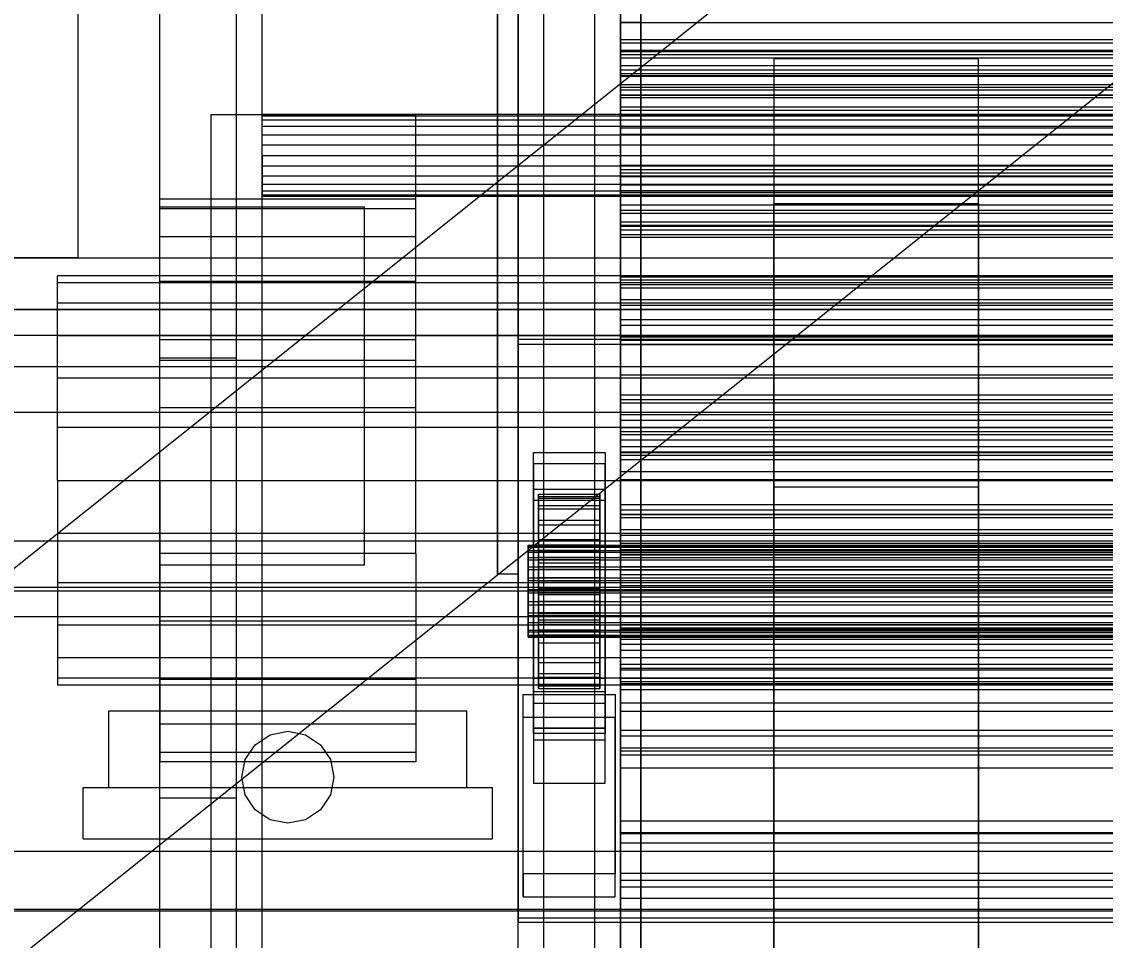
# Model space of a CAD drawing. Header units: millimetres. Extents: x -1970 to 59977, y -65068 to 6837.
# Drawn here: x -1367 to -1155.2, y -35073.4 to -34893.8 of the extents above; entities that cross this region are included whole.
import ezdxf

# ---------------------------------------------------------------- set-up
doc = ezdxf.new("R2010")
doc.units = ezdxf.units.MM
for name, color, linetype, lineweight in [('COTAS_O', 1, 'Continuous', 0), ('COTAS_P', 1, 'Continuous', 0), ('frontal_briquetadora', 7, 'Continuous', 0), ('frontal_C03', 7, 'Continuous', 0), ('frontal_secador', 7, 'Continuous', 0), ('frontal_tolva', 7, 'Continuous', 0)]:
    doc.layers.add(name, color=color, linetype=linetype, lineweight=lineweight)
doc.dimstyles.new('R19_100', dxfattribs={"dimtxt": 250, "dimasz": 150, "dimexe": 150, "dimexo": 80, "dimgap": 100, "dimtad": 1, "dimtih": 1, "dimtoh": 1, "dimdsep": 46, "dimcen": 0.09, "dimadec": 0, "dimazin": 0, "dimtfac": 1, "dimtdec": 4, "dimtofl": 0, "dimtmove": 0, "dimatfit": 3, "dimfxl": 1, "dimtolj": 1, "dimtzin": 0, "dimarcsym": 0})

# ---------------------------------------------------------------- blocks, each defined once
blk = doc.blocks.new('*D37')
at = {"layer": 'COTAS_P', "color": 0, "lineweight": -2, "transparency": 16777216}
for p, q in [((-1750, -35420), (-1750, -34450)), ((2600, -35420), (2600, -34450)), ((-1600, -34600), (2450, -34600))]:
    blk.add_line(p, q, dxfattribs=at)
at = {"layer": 'COTAS_P', "color": 0, "transparency": 16777216}
for points in [[(-1600, -34575), (-1600, -34625), (-1750, -34600)], [(2450, -34575), (2450, -34625), (2600, -34600)]]:
    blk.add_solid(points, dxfattribs=at)
at = {"layer": 'Defpoints', "color": 0, "transparency": 16777216}
for p in [(2600, -34600), (-1750, -35500), (2600, -35500)]:
    blk.add_point(p, dxfattribs=at)
blk = doc.blocks.new('*D44')
at = {"layer": 'COTAS_O', "color": 0, "lineweight": -2, "transparency": 16777216}
for p, q in [((-1400, -33700), (-630, -33700)), ((-780, -35850), (-780, -33850)), ((-1400, -36000), (-630, -36000))]:
    blk.add_line(p, q, dxfattribs=at)
at = {"layer": 'COTAS_O', "color": 0, "transparency": 16777216}
for points in [[(-805, -33850), (-755, -33850), (-780, -33700)], [(-805, -35850), (-755, -35850), (-780, -36000)]]:
    blk.add_solid(points, dxfattribs=at)
at = {"layer": 'Defpoints', "color": 0, "transparency": 16777216}
for p in [(-1480, -33700), (-780, -33700), (-1480, -36000)]:
    blk.add_point(p, dxfattribs=at)
blk = doc.blocks.new('*D46')
at = {"layer": 'COTAS_O', "color": 0, "lineweight": -2, "transparency": 16777216}
for p, q in [((-1320, -33000), (-550, -33000)), ((-700, -35850), (-700, -33150)), ((-1320, -36000), (-550, -36000))]:
    blk.add_line(p, q, dxfattribs=at)
at = {"layer": 'COTAS_O', "color": 0, "transparency": 16777216}
for points in [[(-725, -33150), (-675, -33150), (-700, -33000)], [(-725, -35850), (-675, -35850), (-700, -36000)]]:
    blk.add_solid(points, dxfattribs=at)
at = {"layer": 'Defpoints', "color": 0, "transparency": 16777216}
for p in [(-1400, -33000), (-700, -33000), (-1400, -36000)]:
    blk.add_point(p, dxfattribs=at)

msp = doc.modelspace()

# ---------------------------------------------------------------- linework, layer by layer
at = {"layer": 'frontal_briquetadora'}
for p, q in [((-1356, -34736), (-1356, -34940)), ((-1480, -34940), (-500, -34940)), ((-1356, -34940), (-1374, -34940)), ((-1330, -34940), (-500, -34940)), ((-1330, -34950), (-1330, -34940)), ((-1480, -34950), (-1330, -34950)), ((-1330, -35980), (-1330, -34950)), ((-1330, -34950), (340, -34950)), ((-1330, -34950), (-320, -34950))]:
    msp.add_line(p, q, dxfattribs=at)
at = {"layer": 'frontal_C03'}
for p, q in [((-1274, -32441.623), (-1274, -35001.792)), ((-1270, -35001.792), (-1270, -32441.623)), ((-1274, -35001.792), (-1274, -34875.113)), ((-1270, -34875.113), (-1270, -35001.792)), ((-1250, -34900.983), (-1250, -34899.448)), ((-1250, -34899.448), (-1250, -34900.33)), ((1250, -34899.448), (-1250, -34899.448)), ((-1250, -34900.33), (-1250, -34903.291)), ((1250, -34900.33), (-1250, -34900.33)), ((-1250, -34904.348), (-1250, -34900.983)), ((1250, -34900.983), (-1250, -34900.983)), ((-1250, -34903.291), (-1250, -34907.2)), ((1250, -34903.291), (-1250, -34903.291)), ((-1250, -34908.257), (-1250, -34904.348)), ((-1250, -34904.348), (1250, -34904.348)), ((-1250, -34907.2), (-1250, -34910.565)), ((1250, -34907.2), (-1250, -34907.2)), ((-1250, -34911.218), (-1250, -34908.257)), ((1250, -34908.257), (-1250, -34908.257)), ((-1250, -34910.565), (-1250, -34912.1)), ((1250, -34910.565), (-1250, -34910.565)), ((-1250, -34912.1), (-1250, -34911.218)), ((1250, -34911.218), (-1250, -34911.218)), ((1250, -34912.1), (-1250, -34912.1)), ((-1250, -34923.441), (-1250, -34921.906)), ((-1250, -34921.906), (-1250, -34922.787)), ((1250, -34921.906), (-1250, -34921.906)), ((-1250, -34922.787), (-1250, -34925.748)), ((1250, -34922.787), (-1250, -34922.787)), ((-1250, -34926.806), (-1250, -34923.441)), ((1250, -34923.441), (-1250, -34923.441)), ((-1250, -34925.748), (-1250, -34929.658)), ((1250, -34925.748), (-1250, -34925.748)), ((-1250, -34930.715), (-1250, -34926.806)), ((-1250, -34926.806), (1250, -34926.806)), ((-1250, -34929.658), (-1250, -34933.022)), ((1250, -34929.658), (-1250, -34929.658)), ((-1250, -34933.676), (-1250, -34930.715)), ((1250, -34930.715), (-1250, -34930.715)), ((-1250, -34933.022), (-1250, -34934.557)), ((1250, -34933.022), (-1250, -34933.022)), ((-1250, -34934.557), (-1250, -34933.676)), ((1250, -34933.676), (-1250, -34933.676)), ((1250, -34934.557), (-1250, -34934.557)), ((-1250, -34945.898), (-1250, -34944.364)), ((-1250, -34944.364), (-1250, -34945.245)), ((1250, -34944.364), (-1250, -34944.364)), ((-1250, -34945.245), (-1250, -34948.206)), ((1250, -34945.245), (-1250, -34945.245)), ((-1250, -34949.263), (-1250, -34945.898)), ((1250, -34945.898), (-1250, -34945.898)), ((-1250, -34948.206), (-1250, -34952.115)), ((1250, -34948.206), (-1250, -34948.206)), ((-1250, -34953.173), (-1250, -34949.263)), ((-1250, -34949.263), (1250, -34949.263)), ((1530, -34950.129), (-1530, -34950.129)), ((-1250, -34952.115), (-1250, -34955.48)), ((1250, -34952.115), (-1250, -34952.115)), ((-1250, -34956.134), (-1250, -34953.173)), ((1250, -34953.173), (-1250, -34953.173)), ((1530, -34955.129), (-1530, -34955.129)), ((-1250, -34955.48), (-1250, -34957.015)), ((1250, -34955.48), (-1250, -34955.48)), ((1270, -34955.96), (-1270, -34955.96)), ((-1270, -34955.96), (-1270, -35068.997)), ((-1270, -34956.859), (-1270, -34955.96)), ((-1270, -34956.859), (1270, -34956.859)), ((-1270, -35069.896), (-1270, -34956.859)), ((-1250, -34957.015), (-1250, -34956.134)), ((1250, -34956.134), (-1250, -34956.134)), ((1250, -34957.015), (-1250, -34957.015)), ((-1500, -34961.228), (1500, -34961.228)), ((-1250, -34968.356), (-1250, -34966.821)), ((-1250, -34966.821), (-1250, -34967.703)), ((1250, -34966.821), (-1250, -34966.821)), ((-1250, -34967.703), (-1250, -34970.664)), ((1250, -34967.703), (-1250, -34967.703)), ((-1250, -34971.721), (-1250, -34968.356)), ((1250, -34968.356), (-1250, -34968.356)), ((1500, -34970.211), (-1500, -34970.211)), ((-1250, -34970.664), (-1250, -34974.573)), ((1250, -34970.664), (-1250, -34970.664)), ((-1250, -34975.63), (-1250, -34971.721)), ((-1250, -34971.721), (1250, -34971.721)), ((-1250, -34973.953), (-1250, -34973.155)), ((-1250, -34973.155), (-1250, -34974.537)), ((-1250, -34973.155), (1250, -34973.155)), ((-1250, -34976.875), (-1250, -34973.953)), ((-1250, -34973.953), (1250, -34973.953)), ((-1250, -34974.537), (-1250, -34978.004)), ((-1250, -34974.537), (1250, -34974.537)), ((-1250, -34974.573), (-1250, -34977.938)), ((1250, -34974.573), (-1250, -34974.573)), ((-1250, -34978.591), (-1250, -34975.63)), ((1250, -34975.63), (-1250, -34975.63)), ((-1267, -34980.252), (-1267, -34978.007)), ((-1267, -34978.007), (-1253, -34978.007)), ((-1267, -35024.781), (-1267, -34978.007)), ((-1253, -34978.007), (-1253, -34980.252)), ((-1253, -34978.007), (-1253, -35024.781)), ((-1250, -34981.724), (-1250, -34976.875)), ((-1250, -34976.875), (1250, -34976.875)), ((-1250, -34977.938), (-1250, -34979.473)), ((1250, -34977.938), (-1250, -34977.938)), ((-1250, -34978.004), (-1250, -34983.32)), ((-1250, -34978.004), (1250, -34978.004)), ((-1250, -34979.473), (-1250, -34978.591)), ((1250, -34978.591), (-1250, -34978.591)), ((-1253, -34980.252), (-1267, -34980.252)), ((-1267, -34980.252), (-1267, -35027.026)), ((-1253, -35027.026), (-1253, -34980.252)), ((1250, -34979.473), (-1250, -34979.473)), ((-1250, -34988.167), (-1250, -34981.724)), ((-1250, -34981.724), (1250, -34981.724)), ((-1267, -34987.439), (-1267, -34985.193)), ((-1267, -34985.193), (-1253, -34985.193)), ((-1267, -35031.967), (-1267, -34985.193)), ((-1253, -34985.193), (-1253, -34987.439)), ((-1253, -34985.193), (-1253, -35031.967)), ((-1250, -34983.32), (-1250, -34990.123)), ((-1250, -34983.32), (1250, -34983.32)), ((-1253, -34987.439), (-1267, -34987.439)), ((-1267, -34987.439), (-1267, -35034.213)), ((-1266, -34996.141), (-1266, -34986.147)), ((-1266, -34986.147), (-1266, -34986.968)), ((-1266, -34986.147), (-1254, -34986.147)), ((-1266, -34986.621), (-1266, -34986.147)), ((-1266, -34996.365), (-1266, -34986.621)), ((-1266, -34986.621), (-1254, -34986.621)), ((-1266, -34988.356), (-1266, -34986.621)), ((-1266, -34996.53), (-1266, -34986.968)), ((-1266, -34986.968), (-1266, -34989.026)), ((-1266, -34986.968), (-1254, -34986.968)), ((-1254, -34986.968), (-1254, -34986.147)), ((-1254, -34986.147), (-1254, -34996.141)), ((-1254, -34986.147), (-1254, -34986.621)), ((-1254, -34986.621), (-1254, -34996.365)), ((-1254, -34986.621), (-1254, -34988.356)), ((-1254, -34989.026), (-1254, -34986.968)), ((-1254, -34986.968), (-1254, -34996.53)), ((-1253, -35034.213), (-1253, -34987.439)), ((-1266, -34997.187), (-1266, -34988.356)), ((-1266, -34988.356), (-1254, -34988.356)), ((-1266, -34991.235), (-1266, -34988.356)), ((-1266, -34997.505), (-1266, -34989.026)), ((-1266, -34989.026), (-1266, -34992.183)), ((-1266, -34989.026), (-1254, -34989.026)), ((-1254, -34988.356), (-1254, -34997.187)), ((-1254, -34988.356), (-1254, -34991.235)), ((-1254, -34992.183), (-1254, -34989.026)), ((-1254, -34989.026), (-1254, -34997.505)), ((-1250, -34995.768), (-1250, -34988.167)), ((-1250, -34988.167), (1250, -34988.167)), ((-1250, -34990.814), (-1250, -34989.279)), ((-1250, -34989.279), (-1250, -34990.16)), ((1250, -34989.279), (-1250, -34989.279)), ((-1266, -34998.551), (-1266, -34991.235)), ((-1266, -34991.235), (-1254, -34991.235)), ((-1266, -34995.061), (-1266, -34991.235)), ((-1254, -34991.235), (-1254, -34998.551)), ((-1254, -34991.235), (-1254, -34995.061)), ((-1250, -34990.123), (-1250, -34997.949)), ((-1250, -34990.123), (1250, -34990.123)), ((-1250, -34990.16), (-1250, -34993.121)), ((1250, -34990.16), (-1250, -34990.16)), ((-1250, -34994.178), (-1250, -34990.814)), ((1250, -34990.814), (-1250, -34990.814)), ((-1266, -34999), (-1266, -34992.183)), ((-1266, -34992.183), (-1266, -34996.222)), ((-1266, -34992.183), (-1254, -34992.183)), ((-1254, -34996.222), (-1254, -34992.183)), ((-1254, -34992.183), (-1254, -34999)), ((-1250, -34993.121), (-1250, -34997.031)), ((1250, -34993.121), (-1250, -34993.121)), ((1500, -34995.334), (-1500, -34995.334)), ((-1266, -35000.363), (-1266, -34995.061)), ((-1266, -34995.061), (-1254, -34995.061)), ((-1266, -34999.573), (-1266, -34995.061)), ((-1254, -34995.061), (-1254, -35000.363)), ((-1254, -34995.061), (-1254, -34999.573)), ((-1250, -34998.088), (-1250, -34994.178)), ((-1250, -34994.178), (1250, -34994.178)), ((-1250, -35004.006), (-1250, -34995.768)), ((-1250, -34995.768), (1250, -34995.768)), ((-1268, -34996.365), (-1268, -34996.141)), ((-1268, -34996.141), (-1268, -34996.53)), ((-1268, -34996.141), (1268, -34996.141)), ((-1268, -34997.187), (-1268, -34996.365)), ((-1268, -34996.365), (1268, -34996.365)), ((-1268, -34996.53), (-1268, -34997.505)), ((-1268, -34996.53), (1268, -34996.53)), ((-1268, -34998.551), (-1268, -34997.187)), ((-1268, -34997.187), (1268, -34997.187)), ((-1268, -34997.505), (-1268, -34999)), ((-1268, -34997.505), (1268, -34997.505)), ((-1266, -34996.53), (-1266, -34996.141)), ((-1254, -34996.141), (-1266, -34996.141)), ((-1266, -34996.141), (-1266, -34996.365)), ((-1266, -35000.913), (-1266, -34996.222)), ((-1266, -34996.222), (-1266, -35000.868)), ((-1266, -34996.222), (-1254, -34996.222)), ((-1254, -34996.365), (-1266, -34996.365)), ((-1266, -34996.365), (-1266, -34997.187)), ((-1266, -34997.505), (-1266, -34996.53)), ((-1254, -34996.53), (-1266, -34996.53)), ((-1254, -34997.187), (-1266, -34997.187)), ((-1266, -34997.187), (-1266, -34998.551)), ((-1266, -34999), (-1266, -34997.505)), ((-1254, -34997.505), (-1266, -34997.505)), ((-1254, -34996.141), (-1254, -34996.53)), ((-1254, -34996.365), (-1254, -34996.141)), ((-1254, -35000.868), (-1254, -34996.222)), ((-1254, -34996.222), (-1254, -35000.913)), ((-1254, -34997.187), (-1254, -34996.365)), ((-1254, -34996.53), (-1254, -34997.505)), ((-1254, -34998.551), (-1254, -34997.187)), ((-1254, -34997.505), (-1254, -34999)), ((-1250, -34997.031), (-1250, -35000.395)), ((1250, -34997.031), (-1250, -34997.031)), ((-1250, -34997.949), (-1250, -35006.264)), ((1250, -34997.949), (-1250, -34997.949)), ((-1268, -35000.363), (-1268, -34998.551)), ((-1268, -34998.551), (1268, -34998.551)), ((-1268, -34999), (-1268, -35000.913)), ((-1268, -34999), (1268, -34999)), ((-1254, -34998.551), (-1266, -34998.551)), ((-1266, -34998.551), (-1266, -35000.363)), ((-1266, -35000.913), (-1266, -34999)), ((-1254, -34999), (-1266, -34999)), ((-1266, -35002.501), (-1266, -34999.573)), ((-1266, -34999.573), (-1254, -34999.573)), ((-1266, -35004.465), (-1266, -34999.573)), ((-1254, -35000.363), (-1254, -34998.551)), ((-1254, -34999), (-1254, -35000.913)), ((-1254, -34999.573), (-1254, -35002.501)), ((-1254, -34999.573), (-1254, -35004.465)), ((-1250, -35001.049), (-1250, -34998.088)), ((1250, -34998.088), (-1250, -34998.088)), ((-1270, -35001.792), (-1274, -35001.792)), ((-1268, -35002.501), (-1268, -35000.363)), ((-1268, -35000.363), (1268, -35000.363)), ((-1268, -35000.913), (-1268, -35003.114)), ((-1268, -35000.913), (1268, -35000.913)), ((-1254, -35000.363), (-1266, -35000.363)), ((-1266, -35000.363), (-1266, -35002.501)), ((-1266, -35000.868), (-1266, -35003.114)), ((-1254, -35000.868), (-1266, -35000.868)), ((-1266, -35000.868), (-1266, -35005.806)), ((-1266, -35003.114), (-1266, -35000.913)), ((-1254, -35000.913), (-1266, -35000.913)), ((-1254, -35002.501), (-1254, -35000.363)), ((-1254, -35003.114), (-1254, -35000.868)), ((-1254, -35005.806), (-1254, -35000.868)), ((-1254, -35000.913), (-1254, -35003.114)), ((-1250, -35000.395), (-1250, -35001.93)), ((1250, -35000.395), (-1250, -35000.395)), ((-1250, -35001.93), (-1250, -35001.049)), ((1250, -35001.049), (-1250, -35001.049)), ((1250, -35001.93), (-1250, -35001.93)), ((-1500, -35004.317), (1500, -35004.317)), ((-1268, -35004.818), (-1268, -35002.501)), ((-1268, -35002.501), (1268, -35002.501)), ((-1268, -35003.114), (-1268, -35005.453)), ((1268, -35003.114), (-1268, -35003.114)), ((-1254, -35002.501), (-1266, -35002.501)), ((-1266, -35002.501), (-1266, -35004.818)), ((-1266, -35003.114), (-1254, -35003.114)), ((-1266, -35005.453), (-1266, -35003.114)), ((-1254, -35004.818), (-1254, -35002.501)), ((-1254, -35003.114), (-1254, -35005.453)), ((-1250, -35012.322), (-1250, -35004.006)), ((-1250, -35004.006), (1250, -35004.006)), ((1530, -35005.129), (-1530, -35005.129)), ((-1268, -35007.156), (-1268, -35004.818)), ((-1268, -35004.818), (1268, -35004.818)), ((-1268, -35005.453), (-1268, -35007.77)), ((-1268, -35005.453), (1268, -35005.453)), ((-1266, -35004.818), (-1266, -35004.465)), ((-1266, -35004.465), (-1254, -35004.465)), ((-1266, -35009.402), (-1266, -35004.465)), ((-1254, -35004.818), (-1266, -35004.818)), ((-1266, -35004.818), (-1266, -35007.156)), ((-1266, -35007.77), (-1266, -35005.453)), ((-1266, -35005.453), (-1266, -35005.806)), ((-1254, -35005.453), (-1266, -35005.453)), ((-1266, -35005.806), (-1266, -35010.697)), ((-1266, -35005.806), (-1254, -35005.806)), ((-1254, -35004.465), (-1254, -35004.818)), ((-1254, -35004.465), (-1254, -35009.402)), ((-1254, -35007.156), (-1254, -35004.818)), ((-1254, -35005.806), (-1254, -35005.453)), ((-1254, -35005.453), (-1254, -35007.77)), ((-1254, -35010.697), (-1254, -35005.806)), ((-1250, -35006.264), (-1250, -35014.503)), ((-1250, -35006.264), (1250, -35006.264)), ((-1268, -35009.357), (-1268, -35007.156)), ((-1268, -35007.156), (1268, -35007.156)), ((-1268, -35007.77), (-1268, -35009.907)), ((-1268, -35007.77), (1268, -35007.77)), ((-1266, -35007.156), (-1266, -35009.402)), ((-1254, -35007.156), (-1266, -35007.156)), ((-1266, -35007.156), (-1266, -35009.357)), ((-1266, -35009.907), (-1266, -35007.77)), ((-1266, -35007.77), (-1266, -35010.697)), ((-1254, -35007.77), (-1266, -35007.77)), ((-1254, -35009.402), (-1254, -35007.156)), ((-1254, -35009.357), (-1254, -35007.156)), ((-1254, -35010.697), (-1254, -35007.77)), ((-1254, -35007.77), (-1254, -35009.907)), ((1530, -35010.129), (-1530, -35010.129)), ((-1268, -35011.271), (-1268, -35009.357)), ((-1268, -35009.357), (1268, -35009.357)), ((-1268, -35009.907), (-1268, -35011.72)), ((-1268, -35009.907), (1268, -35009.907)), ((-1266, -35009.357), (-1266, -35014.049)), ((-1254, -35009.357), (-1266, -35009.357)), ((-1266, -35009.357), (-1266, -35011.271)), ((-1266, -35009.402), (-1254, -35009.402)), ((-1266, -35014.049), (-1266, -35009.402)), ((-1266, -35011.72), (-1266, -35009.907)), ((-1266, -35009.907), (-1266, -35015.21)), ((-1254, -35009.907), (-1266, -35009.907)), ((-1266, -35010.697), (-1266, -35015.21)), ((-1266, -35010.697), (-1254, -35010.697)), ((-1254, -35014.049), (-1254, -35009.357)), ((-1254, -35011.271), (-1254, -35009.357)), ((-1254, -35009.402), (-1254, -35014.049)), ((-1254, -35015.21), (-1254, -35009.907)), ((-1254, -35009.907), (-1254, -35011.72)), ((-1254, -35015.21), (-1254, -35010.697)), ((-1268, -35012.766), (-1268, -35011.271)), ((-1268, -35011.271), (1268, -35011.271)), ((-1268, -35011.72), (-1268, -35013.083)), ((-1268, -35011.72), (1268, -35011.72)), ((-1268, -35013.741), (-1268, -35012.766)), ((-1268, -35012.766), (1268, -35012.766)), ((-1266, -35011.271), (-1266, -35018.088)), ((-1254, -35011.271), (-1266, -35011.271)), ((-1266, -35011.271), (-1266, -35012.766)), ((-1266, -35013.083), (-1266, -35011.72)), ((-1266, -35011.72), (-1266, -35019.036)), ((-1254, -35011.72), (-1266, -35011.72)), ((-1266, -35012.766), (-1266, -35021.244)), ((-1254, -35012.766), (-1266, -35012.766)), ((-1266, -35012.766), (-1266, -35013.741)), ((-1254, -35018.088), (-1254, -35011.271)), ((-1254, -35012.766), (-1254, -35011.271)), ((-1254, -35019.036), (-1254, -35011.72)), ((-1254, -35011.72), (-1254, -35013.083)), ((-1254, -35021.244), (-1254, -35012.766)), ((-1254, -35013.741), (-1254, -35012.766)), ((-1250, -35013.271), (-1250, -35011.737)), ((-1250, -35011.737), (-1250, -35012.618)), ((1250, -35011.737), (-1250, -35011.737)), ((-1250, -35020.147), (-1250, -35012.322)), ((-1250, -35012.322), (1250, -35012.322)), ((-1250, -35012.618), (-1250, -35015.579)), ((1250, -35012.618), (-1250, -35012.618)), ((-1268, -35013.083), (-1268, -35013.905)), ((-1268, -35013.083), (1268, -35013.083)), ((-1268, -35014.13), (-1268, -35013.741)), ((-1268, -35013.741), (1268, -35013.741)), ((-1268, -35013.905), (-1268, -35014.13)), ((-1268, -35013.905), (1268, -35013.905)), ((-1268, -35014.13), (1268, -35014.13)), ((-1266, -35013.905), (-1266, -35013.083)), ((-1266, -35013.083), (-1266, -35021.915)), ((-1254, -35013.083), (-1266, -35013.083)), ((-1266, -35013.741), (-1266, -35023.303)), ((-1254, -35013.741), (-1266, -35013.741)), ((-1266, -35013.741), (-1266, -35014.13)), ((-1266, -35014.13), (-1266, -35013.905)), ((-1266, -35013.905), (-1266, -35023.65)), ((-1254, -35013.905), (-1266, -35013.905)), ((-1266, -35014.049), (-1254, -35014.049)), ((-1266, -35018.088), (-1266, -35014.049)), ((-1266, -35014.13), (-1266, -35024.123)), ((-1254, -35014.13), (-1266, -35014.13)), ((-1254, -35021.915), (-1254, -35013.083)), ((-1254, -35013.083), (-1254, -35013.905)), ((-1254, -35023.303), (-1254, -35013.741)), ((-1254, -35014.13), (-1254, -35013.741)), ((-1254, -35023.65), (-1254, -35013.905)), ((-1254, -35013.905), (-1254, -35014.13)), ((-1254, -35014.049), (-1254, -35018.088)), ((-1254, -35024.123), (-1254, -35014.13)), ((-1250, -35016.636), (-1250, -35013.271)), ((1250, -35013.271), (-1250, -35013.271)), ((-1250, -35014.503), (-1250, -35022.103)), ((-1250, -35014.503), (1250, -35014.503)), ((-1266, -35015.21), (-1266, -35019.036)), ((-1266, -35015.21), (-1254, -35015.21)), ((-1254, -35019.036), (-1254, -35015.21)), ((-1250, -35015.579), (-1250, -35019.488)), ((1250, -35015.579), (-1250, -35015.579)), ((-1250, -35020.546), (-1250, -35016.636)), ((-1250, -35016.636), (1250, -35016.636)), ((-1266, -35018.088), (-1254, -35018.088)), ((-1266, -35021.244), (-1266, -35018.088)), ((-1266, -35019.036), (-1266, -35021.915)), ((-1266, -35019.036), (-1254, -35019.036)), ((-1254, -35018.088), (-1254, -35021.244)), ((-1254, -35021.915), (-1254, -35019.036)), ((-1266, -35021.244), (-1254, -35021.244)), ((-1266, -35023.303), (-1266, -35021.244)), ((-1254, -35021.244), (-1254, -35023.303)), ((-1250, -35019.488), (-1250, -35022.853)), ((1250, -35019.488), (-1250, -35019.488)), ((-1250, -35026.95), (-1250, -35020.147)), ((-1250, -35020.147), (1250, -35020.147)), ((-1250, -35023.506), (-1250, -35020.546)), ((1250, -35020.546), (-1250, -35020.546)), ((-1267, -35032.938), (-1267, -35022.158)), ((-1267, -35022.158), (-1253, -35022.158)), ((-1267, -35031.902), (-1267, -35022.158)), ((-1266, -35021.915), (-1266, -35023.65)), ((-1266, -35021.915), (-1254, -35021.915)), ((-1266, -35023.303), (-1254, -35023.303)), ((-1266, -35024.123), (-1266, -35023.303)), ((-1254, -35023.65), (-1254, -35021.915)), ((-1254, -35023.303), (-1254, -35024.123)), ((-1253, -35022.158), (-1253, -35032.938)), ((-1253, -35022.158), (-1253, -35031.902)), ((-1250, -35022.103), (-1250, -35028.547)), ((-1250, -35022.103), (1250, -35022.103)), ((-1250, -35022.853), (-1250, -35024.388)), ((1250, -35022.853), (-1250, -35022.853)), ((-1269, -35029.794), (-1269, -35025.302)), ((-1269, -35025.302), (-1251, -35025.302)), ((-1269, -35060.382), (-1269, -35025.302)), ((-1253, -35024.781), (-1267, -35024.781)), ((-1267, -35024.781), (-1267, -35027.026)), ((-1266, -35023.65), (-1266, -35024.123)), ((-1266, -35023.65), (-1254, -35023.65)), ((-1266, -35024.123), (-1254, -35024.123)), ((-1254, -35024.123), (-1254, -35023.65)), ((-1253, -35027.026), (-1253, -35024.781)), ((-1251, -35025.302), (-1251, -35029.794)), ((-1251, -35025.302), (-1251, -35060.382)), ((-1250, -35024.388), (-1250, -35023.506)), ((1250, -35023.506), (-1250, -35023.506)), ((1250, -35024.388), (-1250, -35024.388)), ((-1267, -35027.026), (-1253, -35027.026)), ((-1250, -35032.266), (-1250, -35026.95)), ((-1250, -35026.95), (1250, -35026.95)), ((-1251, -35029.794), (-1269, -35029.794)), ((-1269, -35064.874), (-1269, -35029.794)), ((-1251, -35064.874), (-1251, -35029.794)), ((-1250, -35028.547), (-1250, -35033.395)), ((-1250, -35028.547), (1250, -35028.547)), ((-1253, -35031.902), (-1267, -35031.902)), ((-1267, -35031.902), (-1267, -35042.682)), ((-1253, -35042.682), (-1253, -35031.902)), ((-1253, -35031.967), (-1267, -35031.967)), ((-1267, -35031.967), (-1267, -35034.213)), ((-1253, -35032.938), (-1267, -35032.938)), ((-1267, -35032.938), (-1267, -35042.682)), ((-1253, -35034.213), (-1253, -35031.967)), ((-1253, -35042.682), (-1253, -35032.938)), ((-1250, -35035.733), (-1250, -35032.266)), ((-1250, -35032.266), (1250, -35032.266)), ((-1250, -35033.395), (-1250, -35036.318)), ((-1250, -35033.395), (1250, -35033.395)), ((-1267, -35034.213), (-1253, -35034.213)), ((-1250, -35037.115), (-1250, -35035.733)), ((-1250, -35035.733), (1250, -35035.733)), ((-1250, -35036.318), (-1250, -35037.115)), ((-1250, -35036.318), (1250, -35036.318)), ((-1250, -35037.115), (1250, -35037.115)), ((-1267, -35042.682), (-1253, -35042.682)), ((-1250, -35054.381), (-1250, -35050.062)), ((-1250, -35050.062), (-1250, -35052.554)), ((1250, -35050.062), (-1250, -35050.062)), ((-1250, -35052.554), (-1250, -35061.687)), ((1250, -35052.554), (-1250, -35052.554)), ((-1250, -35065.216), (-1250, -35054.381)), ((1250, -35054.381), (-1250, -35054.381)), ((-1500, -35055.95), (1500, -35055.95)), ((-1251, -35060.382), (-1269, -35060.382)), ((-1269, -35060.382), (-1269, -35064.874)), ((-1251, -35064.874), (-1251, -35060.382)), ((-1250, -35061.687), (-1250, -35076.838)), ((1250, -35061.687), (-1250, -35061.687)), ((-1269, -35064.874), (-1251, -35064.874)), ((-1250, -35081.828), (-1250, -35065.216)), ((1250, -35065.216), (-1250, -35065.216)), ((1500, -35067.358), (-1500, -35067.358)), ((1500, -35067.643), (-1500, -35067.643)), ((-1270, -35068.997), (1270, -35068.997)), ((-1270, -35068.997), (-1270, -35069.896)), ((1270, -35069.896), (-1270, -35069.896))]:
    msp.add_line(p, q, dxfattribs=at)
at = {"layer": 'frontal_secador'}
for p, q in [((-1340, -36000), (-1340, -33000)), ((-1325, -36000), (-1325, -33075)), ((-1325, -35590), (-1325, -33075)), ((-1325, -35980), (-1325, -33075)), ((-1320, -35980), (-1320, -33075)), ((-1270, -35980), (-1270, -33075)), ((-1265, -35980), (-1265, -33075)), ((-1325, -35200), (-1325, -34550)), ((-1320, -35200), (-1320, -34550)), ((-1255, -35200), (-1255, -34550)), ((-1250, -35200), (-1250, -34550)), ((-1250, -35100), (-1250, -34650)), ((-1250, -34794), (-1250, -35299)), ((-1250, -34894), (-1250, -34794)), ((-1246, -35299), (-1246, -34794)), ((-1246, -34794), (-1246, -34894)), ((-1250, -34893.65), (-1250, -34897.382)), ((-1250, -34894), (1250, -34894)), ((-1250, -34894), (-1250, -34898)), ((-1250, -34894), (-1250, -35399)), ((-1250, -34894), (-1250, -34902.485)), ((-1246, -34894), (-1250, -34894)), ((-1246, -34894), (-1246, -35399)), ((-1250, -34897.382), (-1250, -34899.689)), ((1250, -34897.382), (-1250, -34897.382)), ((1250, -34898), (-1250, -34898)), ((1250, -34899.689), (-1250, -34899.689)), ((-1250, -34902.485), (-1250, -35403.243)), ((1250, -34902.485), (-1250, -34902.485)), ((-1250, -34902.485), (-1250, -34908.142)), ((-1220, -34901.071), (-1220, -35161.071)), ((-1180, -34901.071), (-1220, -34901.071)), ((-1220, -34901.071), (-1220, -34929.355)), ((-1180, -35161.071), (-1180, -34901.071)), ((-1180, -34929.355), (-1180, -34901.071)), ((-1250, -34906.709), (-1250, -34904)), ((1250, -34904), (-1250, -34904)), ((-1250, -34904.545), (-1250, -34904)), ((-1250, -34906.144), (-1250, -34904.545)), ((1250, -34904.545), (-1250, -34904.545)), ((-1250, -34908.686), (-1250, -34906.144)), ((1250, -34906.144), (-1250, -34906.144)), ((-1250, -34914.651), (-1250, -34906.709)), ((1250, -34906.709), (-1250, -34906.709)), ((-1250, -35406.071), (-1250, -34908.142)), ((-1250, -34908.142), (1250, -34908.142)), ((-1250, -34912), (-1250, -34908.686)), ((1250, -34908.686), (-1250, -34908.686)), ((-1330, -34912), (-1290, -34912)), ((-1330, -34940), (-1330, -34912)), ((-1320, -34912.273), (-1320, -34912)), ((1320, -34912), (-1320, -34912)), ((-1320, -34913.072), (-1320, -34912.273)), ((1320, -34912.273), (-1320, -34912.273)), ((-1320, -34914.343), (-1320, -34913.072)), ((1320, -34913.072), (-1320, -34913.072)), ((-1290, -34940), (-1290, -34912)), ((-1250, -34915.859), (-1250, -34912)), ((1250, -34912), (-1250, -34912)), ((-1320, -34916), (-1320, -34914.343)), ((1320, -34914.343), (-1320, -34914.343)), ((-1250, -34927.285), (-1250, -34914.651)), ((1250, -34914.651), (-1250, -34914.651)), ((-1320, -34917.929), (-1320, -34916)), ((1320, -34916), (-1320, -34916)), ((-1250, -34920), (-1250, -34915.859)), ((1250, -34915.859), (-1250, -34915.859)), ((-1320, -34920), (-1320, -34917.929)), ((1320, -34917.929), (-1320, -34917.929)), ((-1320, -34920), (-1320, -34922.071)), ((-1320, -34920), (1320, -34920)), ((-1250, -34920), (-1250, -34924.141)), ((-1250, -34920), (1250, -34920)), ((-1320, -34922.071), (-1320, -34924)), ((1320, -34922.071), (-1320, -34922.071)), ((-1320, -34924), (-1320, -34925.657)), ((1320, -34924), (-1320, -34924)), ((-1320, -34925.657), (-1320, -34926.928)), ((1320, -34925.657), (-1320, -34925.657)), ((-1250, -34924.141), (-1250, -34928)), ((1250, -34924.141), (-1250, -34924.141)), ((-1320, -34926.928), (-1320, -34927.727)), ((1320, -34926.928), (-1320, -34926.928)), ((-1320, -34927.727), (-1320, -34928)), ((1320, -34927.727), (-1320, -34927.727)), ((1320, -34928), (-1320, -34928)), ((-1250, -34943.75), (-1250, -34927.285)), ((1250, -34927.285), (-1250, -34927.285)), ((-1250, -34928), (-1250, -34931.314)), ((1250, -34928), (-1250, -34928)), ((-1340, -34930.374), (-1340, -34928.5)), ((-1290, -34928.5), (-1340, -34928.5)), ((-1340, -34930), (-1300, -34930)), ((-1340, -34960), (-1340, -34930)), ((-1300, -34960), (-1300, -34930)), ((-1290, -34930.374), (-1290, -34928.5)), ((-1220, -35189.355), (-1220, -34929.355)), ((-1220, -34929.355), (-1180, -34929.355)), ((-1180, -34929.355), (-1180, -35189.355)), ((-1340, -34935.869), (-1340, -34930.374)), ((-1290, -34930.374), (-1340, -34930.374)), ((-1290, -34935.869), (-1290, -34930.374)), ((-1250, -34931.314), (-1250, -34933.856)), ((1250, -34931.314), (-1250, -34931.314)), ((-1250, -34933.856), (-1250, -34935.455)), ((1250, -34933.856), (-1250, -34933.856)), ((-1340, -34944.609), (-1340, -34935.869)), ((-1290, -34935.869), (-1340, -34935.869)), ((-1290, -34944.609), (-1290, -34935.869)), ((-1250, -34935.455), (-1250, -34936)), ((1250, -34935.455), (-1250, -34935.455)), ((1250, -34936), (-1250, -34936)), ((-1330, -34940), (-1290, -34940)), ((-1330, -34960), (-1330, -34940)), ((-1290, -34960), (-1290, -34940)), ((-1360, -34944.863), (-1360, -34943.5)), ((1360, -34943.5), (-1360, -34943.5)), ((-1360, -34948.859), (-1360, -34944.863)), ((1360, -34944.863), (-1360, -34944.863)), ((-1340, -34956), (-1340, -34944.609)), ((-1290, -34944.609), (-1340, -34944.609)), ((-1290, -34956), (-1290, -34944.609)), ((-1250, -34962.924), (-1250, -34943.75)), ((1250, -34943.75), (-1250, -34943.75)), ((-1360, -34955.216), (-1360, -34948.859)), ((1360, -34948.859), (-1360, -34948.859)), ((-1360, -34963.5), (-1360, -34955.216)), ((1360, -34955.216), (-1360, -34955.216)), ((-1340, -34969.265), (-1340, -34956)), ((-1290, -34956), (-1340, -34956)), ((-1290, -34969.265), (-1290, -34956)), ((-1340, -34959.5), (-1325, -34959.5)), ((-1340, -35045.5), (-1340, -34959.5)), ((-1325, -35045.5), (-1325, -34959.5)), ((-1340, -34960), (-1300, -34960)), ((-1340, -35000), (-1340, -34960)), ((-1330, -34960), (-1290, -34960)), ((-1300, -35000), (-1300, -34960)), ((-1360, -34973.147), (-1360, -34963.5)), ((1360, -34963.5), (-1360, -34963.5)), ((-1250, -34983.5), (-1250, -34962.924)), ((1250, -34962.924), (-1250, -34962.924)), ((-1340, -34983.5), (-1340, -34969.265)), ((-1290, -34969.265), (-1340, -34969.265)), ((-1290, -34983.5), (-1290, -34969.265)), ((-1360, -34983.5), (-1360, -34973.147)), ((1360, -34973.147), (-1360, -34973.147)), ((-1360, -34983.5), (-1360, -34993.853)), ((-1360, -34983.5), (1360, -34983.5)), ((-1340, -34983.5), (-1340, -34997.735)), ((-1340, -34983.5), (-1290, -34983.5)), ((-1290, -34997.735), (-1290, -34983.5)), ((-1250, -34983.5), (-1250, -35004.076)), ((-1250, -34983.5), (1250, -34983.5)), ((-1220, -35084.711), (-1220, -34984.711)), ((-1220, -34984.711), (-1180, -34984.711)), ((-1180, -35084.711), (-1180, -34984.711)), ((-1360, -34993.853), (-1360, -35003.5)), ((1360, -34993.853), (-1360, -34993.853)), ((-1340, -34997.735), (-1340, -35011)), ((-1290, -34997.735), (-1340, -34997.735)), ((-1290, -34997.735), (-1290, -35011)), ((-1340, -35000), (-1300, -35000)), ((-1360, -35003.5), (-1360, -35011.784)), ((1360, -35003.5), (-1360, -35003.5)), ((-1250, -35004.076), (-1250, -35023.25)), ((1250, -35004.076), (-1250, -35004.076)), ((-1360, -35011.784), (-1360, -35018.141)), ((1360, -35011.784), (-1360, -35011.784)), ((-1340, -35011), (-1340, -35022.391)), ((-1290, -35011), (-1340, -35011)), ((-1290, -35011), (-1290, -35022.391)), ((-1360, -35018.141), (-1360, -35022.137)), ((1360, -35018.141), (-1360, -35018.141)), ((-1360, -35022.137), (-1360, -35023.5)), ((1360, -35022.137), (-1360, -35022.137)), ((-1340, -35022.391), (-1340, -35031.131)), ((-1290, -35022.391), (-1340, -35022.391)), ((-1290, -35022.391), (-1290, -35031.131)), ((-1250, -35023.25), (-1250, -35039.715)), ((1250, -35023.25), (-1250, -35023.25)), ((1360, -35023.5), (-1360, -35023.5)), ((-1350, -35028.5), (-1280, -35028.5)), ((-1350, -35043.5), (-1350, -35028.5)), ((-1280, -35043.5), (-1280, -35028.5)), ((-1340, -35031.131), (-1340, -35036.626)), ((-1290, -35031.131), (-1340, -35031.131)), ((-1290, -35031.131), (-1290, -35036.626)), ((-1321.364, -35035.136), (-1318.444, -35033.185)), ((-1318.444, -35033.185), (-1315, -35032.5)), ((-1315, -35032.5), (-1311.556, -35033.185)), ((-1311.556, -35033.185), (-1308.636, -35035.136)), ((-1323.315, -35038.056), (-1321.364, -35035.136)), ((-1308.636, -35035.136), (-1306.685, -35038.056)), ((-1340, -35036.626), (-1340, -35038.5)), ((-1290, -35036.626), (-1340, -35036.626)), ((-1324, -35041.5), (-1323.315, -35038.056)), ((-1306.685, -35038.056), (-1306, -35041.5)), ((-1290, -35036.626), (-1290, -35038.5)), ((-1290, -35038.5), (-1340, -35038.5)), ((-1250, -35039.715), (-1250, -35052.349)), ((1250, -35039.715), (-1250, -35039.715)), ((-1323.315, -35044.944), (-1324, -35041.5)), ((-1306, -35041.5), (-1306.685, -35044.944)), ((-1355, -35043.5), (-1275, -35043.5)), ((-1355, -35053.5), (-1355, -35043.5)), ((-1350, -35043.5), (-1280, -35043.5)), ((-1275, -35053.5), (-1275, -35043.5)), ((-1340, -35045.5), (-1325, -35045.5)), ((-1321.364, -35047.864), (-1323.315, -35044.944)), ((-1306.685, -35044.944), (-1308.636, -35047.864)), ((-1318.444, -35049.815), (-1321.364, -35047.864)), ((-1308.636, -35047.864), (-1311.556, -35049.815)), ((-1315, -35050.5), (-1318.444, -35049.815)), ((-1311.556, -35049.815), (-1315, -35050.5)), ((-1250, -35052.349), (-1250, -35060.291)), ((1250, -35052.349), (-1250, -35052.349)), ((-1355, -35053.5), (-1275, -35053.5)), ((-1250, -35060.291), (-1250, -35063)), ((1250, -35060.291), (-1250, -35060.291)), ((1250, -35063), (-1250, -35063))]:
    msp.add_line(p, q, dxfattribs=at)
at = {"layer": 'frontal_tolva'}
for p, q in [((-1763.733, -35316.567), (-716.733, -34479.567)), ((-1726.267, -35363.433), (-679.267, -34526.433))]:
    msp.add_line(p, q, dxfattribs=at)

# ---------------------------------------------------------------- dimensions: what is measured, and where the dimension line sits
at = {"layer": 'COTAS_O'}
for p1, p2, picture, middle in [((-1400, -36000), (-1400, -33000), '*D46', (-700, -34500)), ((-1480, -36000), (-1480, -33700), '*D44', (-780, -34850))]:
    dim = msp.add_aligned_dim(p1=p1, p2=p2, distance=-700, text='<> O', dimstyle='R19_100', dxfattribs=at)
    dim.commit()
    dim.dimension.update_dxf_attribs({"geometry": picture, "text_midpoint": middle})
at = {"layer": 'COTAS_P'}
dim = msp.add_aligned_dim(p1=(-1750, -35500), p2=(2600, -35500), distance=900, text='<> P', dimstyle='R19_100', dxfattribs=at)
dim.commit()
dim.dimension.update_dxf_attribs({"geometry": '*D37', "text_midpoint": (425, -34600)})

doc.saveas('drawing.dxf')
